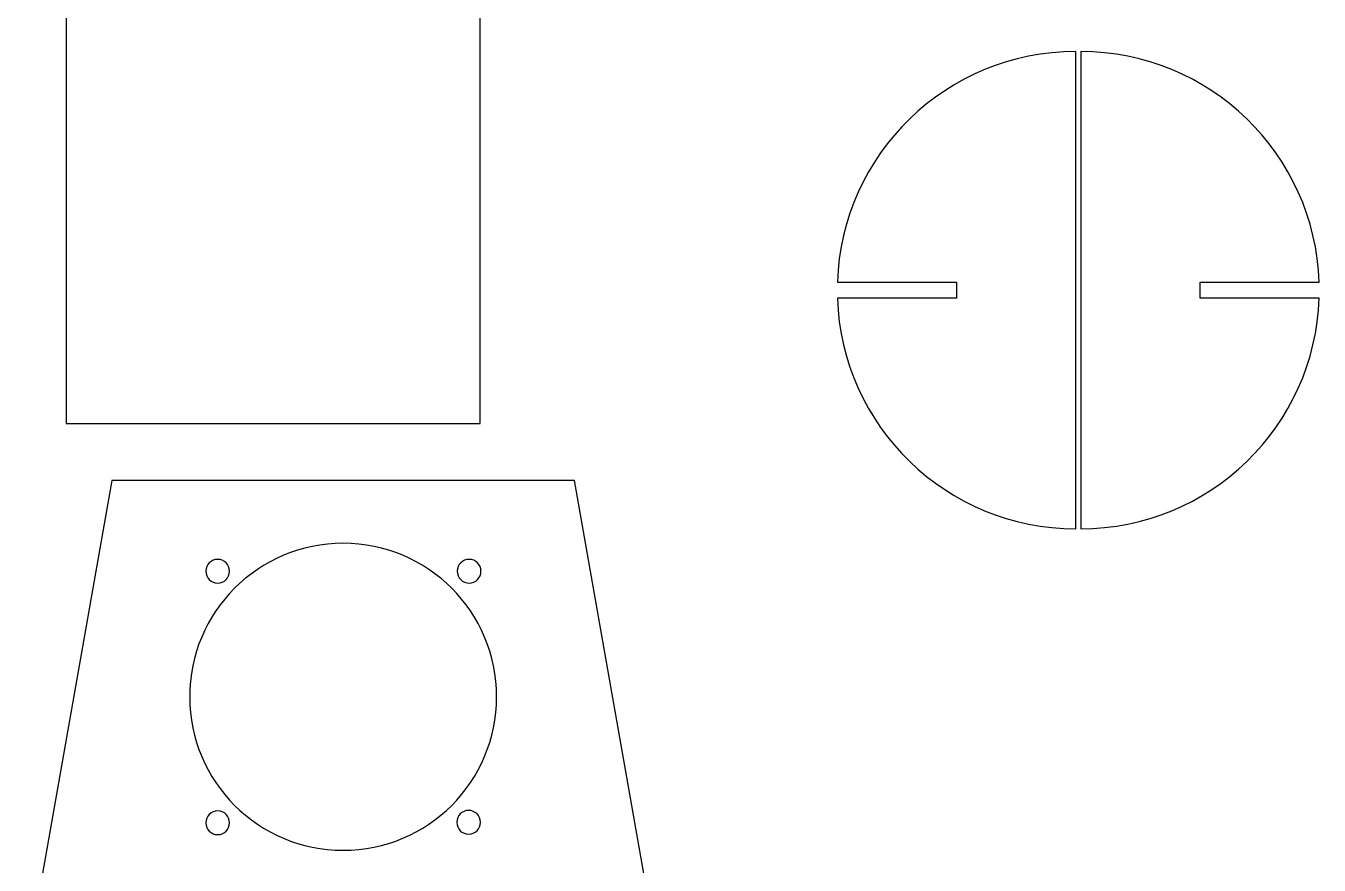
# Model space of a CAD drawing. Header units: millimetres. Extents: x -300 to 279, y -192 to 238.
# Drawn here: x 33.5 to 250.3, y -84.5 to 56.2 of the extents above; entities that cross this region are included whole.
import ezdxf

# ---------------------------------------------------------------- set-up
doc = ezdxf.new("R2010")
doc.units = ezdxf.units.MM
doc.layers.add('CAMADA_1', color=7, linetype='CONTINUOUS')

msp = doc.modelspace()

# ---------------------------------------------------------------- linework, layer by layer
at = {"layer": 'CAMADA_1', "color": 250}
for points, knots in [([(40.2046, -10.4703), (40.2046, -10.4703), (40.2046, 67.1197), (40.2046, 67.1197), (40.2046, 67.1197), (109.6331, 67.1197), (109.6331, 67.1197), (109.6331, 67.1197), (109.6331, -10.4703), (109.6331, -10.4703), (109.6331, -10.4703), (40.2046, -10.4703), (40.2046, -10.4703)], [0, 0, 0, 0, 0.25, 0.25, 0.25, 0.5, 0.5, 0.5, 0.75, 0.75, 0.75, 1, 1, 1, 1]), ([(209.5233, 11.892), (209.5233, 11.892), (209.5233, -28.108), (209.5233, -28.108), (187.8838, -28.108), (170.2606, -10.9242), (169.5484, 10.542), (169.5484, 10.542), (189.5233, 10.542), (189.5233, 10.542), (189.5233, 10.542), (189.5233, 13.242), (189.5233, 13.242), (189.5233, 13.242), (169.5484, 13.242), (169.5484, 13.242), (170.2606, 34.7082), (187.8838, 51.892), (209.5233, 51.892), (209.5233, 51.892), (209.5233, 11.892), (209.5233, 11.892)], [0, 0, 0, 0, 0.14285714, 0.14285714, 0.14285714, 0.28571429, 0.28571429, 0.28571429, 0.42857143, 0.42857143, 0.42857143, 0.57142857, 0.57142857, 0.57142857, 0.71428571, 0.71428571, 0.71428571, 0.85714286, 0.85714286, 0.85714286, 1, 1, 1, 1]), ([(210.3698, 11.8872), (210.3698, 11.8872), (210.3698, 51.8872), (210.3698, 51.8872), (232.0093, 51.8872), (249.6325, 34.7034), (250.3447, 13.2372), (250.3447, 13.2372), (230.3698, 13.2372), (230.3698, 13.2372), (230.3698, 13.2372), (230.3698, 10.5372), (230.3698, 10.5372), (230.3698, 10.5372), (250.3447, 10.5372), (250.3447, 10.5372), (249.6325, -10.929), (232.0093, -28.1128), (210.3698, -28.1128), (210.3698, -28.1128), (210.3698, 11.8872), (210.3698, 11.8872)], [0, 0, 0, 0, 0.14285714, 0.14285714, 0.14285714, 0.28571429, 0.28571429, 0.28571429, 0.42857143, 0.42857143, 0.42857143, 0.57142857, 0.57142857, 0.57142857, 0.71428571, 0.71428571, 0.71428571, 0.85714286, 0.85714286, 0.85714286, 1, 1, 1, 1]), ([(47.8785, -20.0107), (47.8785, -20.0107), (125.4729, -20.0107), (125.4729, -20.0107), (125.4729, -20.0107), (141.6756, -111.9011), (141.6756, -111.9011), (141.6756, -111.9011), (141.6756, -112.0107), (141.6756, -112.0107), (141.6756, -112.0107), (126.6756, -112.0107), (126.6756, -112.0107), (126.6756, -112.0107), (126.6756, -102.0107), (126.6756, -102.0107), (126.6756, -102.0107), (46.6756, -102.0107), (46.6756, -102.0107), (46.6756, -102.0107), (46.6756, -112.0107), (46.6756, -112.0107), (46.6756, -112.0107), (31.6756, -112.0107), (31.6756, -112.0107), (31.6756, -112.0107), (31.6756, -111.9021), (31.6756, -111.9021), (31.6756, -111.9021), (47.8785, -20.0107), (47.8785, -20.0107)], [0, 0, 0, 0, 0.1, 0.1, 0.1, 0.2, 0.2, 0.2, 0.3, 0.3, 0.3, 0.4, 0.4, 0.4, 0.5, 0.5, 0.5, 0.6, 0.6, 0.6, 0.7, 0.7, 0.7, 0.8, 0.8, 0.8, 0.9, 0.9, 0.9, 1, 1, 1, 1]), ([(86.6756, -30.5321), (100.8906, -30.5321), (112.4142, -42.0557), (112.4142, -56.2707), (112.4142, -70.4857), (100.8906, -82.0093), (86.6756, -82.0093), (72.4606, -82.0093), (60.937, -70.4857), (60.937, -56.2707), (60.937, -42.0557), (72.4606, -30.5321), (86.6756, -30.5321)], [0, 0, 0, 0, 0.25, 0.25, 0.25, 0.5, 0.5, 0.5, 0.75, 0.75, 0.75, 1, 1, 1, 1]), ([(86.6756, -30.5321), (100.8906, -30.5321), (112.4142, -42.0557), (112.4142, -56.2707), (112.4142, -70.4857), (100.8906, -82.0093), (86.6756, -82.0093), (72.4606, -82.0093), (60.937, -70.4857), (60.937, -56.2707), (60.937, -42.0557), (72.4606, -30.5321), (86.6756, -30.5321)], [0, 0, 0, 0, 0.25, 0.25, 0.25, 0.5, 0.5, 0.5, 0.75, 0.75, 0.75, 1, 1, 1, 1]), ([(86.6756, -30.5321), (100.8906, -30.5321), (112.4142, -42.0557), (112.4142, -56.2707), (112.4142, -70.4857), (100.8906, -82.0093), (86.6756, -82.0093), (72.4606, -82.0093), (60.937, -70.4857), (60.937, -56.2707), (60.937, -42.0557), (72.4606, -30.5321), (86.6756, -30.5321)], [0, 0, 0, 0, 0.25, 0.25, 0.25, 0.5, 0.5, 0.5, 0.75, 0.75, 0.75, 1, 1, 1, 1]), ([(65.6359, -33.2414), (66.7347, -33.2414), (67.6255, -34.1322), (67.6255, -35.231), (67.6255, -36.3298), (66.7347, -37.2206), (65.6359, -37.2206), (64.5371, -37.2206), (63.6463, -36.3298), (63.6463, -35.231), (63.6463, -34.1322), (64.5371, -33.2414), (65.6359, -33.2414)], [0, 0, 0, 0, 0.25, 0.25, 0.25, 0.5, 0.5, 0.5, 0.75, 0.75, 0.75, 1, 1, 1, 1]), ([(65.6359, -33.2414), (66.7347, -33.2414), (67.6255, -34.1322), (67.6255, -35.231), (67.6255, -36.3298), (66.7347, -37.2206), (65.6359, -37.2206), (64.5371, -37.2206), (63.6463, -36.3298), (63.6463, -35.231), (63.6463, -34.1322), (64.5371, -33.2414), (65.6359, -33.2414)], [0, 0, 0, 0, 0.25, 0.25, 0.25, 0.5, 0.5, 0.5, 0.75, 0.75, 0.75, 1, 1, 1, 1]), ([(65.6359, -33.2414), (66.7347, -33.2414), (67.6255, -34.1322), (67.6255, -35.231), (67.6255, -36.3298), (66.7347, -37.2206), (65.6359, -37.2206), (64.5371, -37.2206), (63.6463, -36.3298), (63.6463, -35.231), (63.6463, -34.1322), (64.5371, -33.2414), (65.6359, -33.2414)], [0, 0, 0, 0, 0.25, 0.25, 0.25, 0.5, 0.5, 0.5, 0.75, 0.75, 0.75, 1, 1, 1, 1]), ([(107.7999, -33.2414), (108.8987, -33.2414), (109.7895, -34.1322), (109.7895, -35.231), (109.7895, -36.3298), (108.8987, -37.2206), (107.7999, -37.2206), (106.7011, -37.2206), (105.8103, -36.3298), (105.8103, -35.231), (105.8103, -34.1322), (106.7011, -33.2414), (107.7999, -33.2414)], [0, 0, 0, 0, 0.25, 0.25, 0.25, 0.5, 0.5, 0.5, 0.75, 0.75, 0.75, 1, 1, 1, 1]), ([(107.7999, -33.2414), (108.8987, -33.2414), (109.7895, -34.1322), (109.7895, -35.231), (109.7895, -36.3298), (108.8987, -37.2206), (107.7999, -37.2206), (106.7011, -37.2206), (105.8103, -36.3298), (105.8103, -35.231), (105.8103, -34.1322), (106.7011, -33.2414), (107.7999, -33.2414)], [0, 0, 0, 0, 0.25, 0.25, 0.25, 0.5, 0.5, 0.5, 0.75, 0.75, 0.75, 1, 1, 1, 1]), ([(107.7999, -33.2414), (108.8987, -33.2414), (109.7895, -34.1322), (109.7895, -35.231), (109.7895, -36.3298), (108.8987, -37.2206), (107.7999, -37.2206), (106.7011, -37.2206), (105.8103, -36.3298), (105.8103, -35.231), (105.8103, -34.1322), (106.7011, -33.2414), (107.7999, -33.2414)], [0, 0, 0, 0, 0.25, 0.25, 0.25, 0.5, 0.5, 0.5, 0.75, 0.75, 0.75, 1, 1, 1, 1]), ([(65.6359, -75.4054), (66.7347, -75.4054), (67.6255, -76.2962), (67.6255, -77.395), (67.6255, -78.4938), (66.7347, -79.3846), (65.6359, -79.3846), (64.5371, -79.3846), (63.6463, -78.4938), (63.6463, -77.395), (63.6463, -76.2962), (64.5371, -75.4054), (65.6359, -75.4054)], [0, 0, 0, 0, 0.25, 0.25, 0.25, 0.5, 0.5, 0.5, 0.75, 0.75, 0.75, 1, 1, 1, 1]), ([(65.6359, -75.4054), (66.7347, -75.4054), (67.6255, -76.2962), (67.6255, -77.395), (67.6255, -78.4938), (66.7347, -79.3846), (65.6359, -79.3846), (64.5371, -79.3846), (63.6463, -78.4938), (63.6463, -77.395), (63.6463, -76.2962), (64.5371, -75.4054), (65.6359, -75.4054)], [0, 0, 0, 0, 0.25, 0.25, 0.25, 0.5, 0.5, 0.5, 0.75, 0.75, 0.75, 1, 1, 1, 1]), ([(65.6359, -75.4054), (66.7347, -75.4054), (67.6255, -76.2962), (67.6255, -77.395), (67.6255, -78.4938), (66.7347, -79.3846), (65.6359, -79.3846), (64.5371, -79.3846), (63.6463, -78.4938), (63.6463, -77.395), (63.6463, -76.2962), (64.5371, -75.4054), (65.6359, -75.4054)], [0, 0, 0, 0, 0.25, 0.25, 0.25, 0.5, 0.5, 0.5, 0.75, 0.75, 0.75, 1, 1, 1, 1]), ([(107.7152, -75.3207), (108.814, -75.3207), (109.7048, -76.2115), (109.7048, -77.3103), (109.7048, -78.4091), (108.814, -79.2999), (107.7152, -79.2999), (106.6164, -79.2999), (105.7256, -78.4091), (105.7256, -77.3103), (105.7256, -76.2115), (106.6164, -75.3207), (107.7152, -75.3207)], [0, 0, 0, 0, 0.25, 0.25, 0.25, 0.5, 0.5, 0.5, 0.75, 0.75, 0.75, 1, 1, 1, 1]), ([(107.7152, -75.3207), (108.814, -75.3207), (109.7048, -76.2115), (109.7048, -77.3103), (109.7048, -78.4091), (108.814, -79.2999), (107.7152, -79.2999), (106.6164, -79.2999), (105.7256, -78.4091), (105.7256, -77.3103), (105.7256, -76.2115), (106.6164, -75.3207), (107.7152, -75.3207)], [0, 0, 0, 0, 0.25, 0.25, 0.25, 0.5, 0.5, 0.5, 0.75, 0.75, 0.75, 1, 1, 1, 1]), ([(107.7152, -75.3207), (108.814, -75.3207), (109.7048, -76.2115), (109.7048, -77.3103), (109.7048, -78.4091), (108.814, -79.2999), (107.7152, -79.2999), (106.6164, -79.2999), (105.7256, -78.4091), (105.7256, -77.3103), (105.7256, -76.2115), (106.6164, -75.3207), (107.7152, -75.3207)], [0, 0, 0, 0, 0.25, 0.25, 0.25, 0.5, 0.5, 0.5, 0.75, 0.75, 0.75, 1, 1, 1, 1])]:
    msp.add_open_spline(points, degree=3, knots=knots, dxfattribs=at)

doc.saveas('drawing.dxf')
